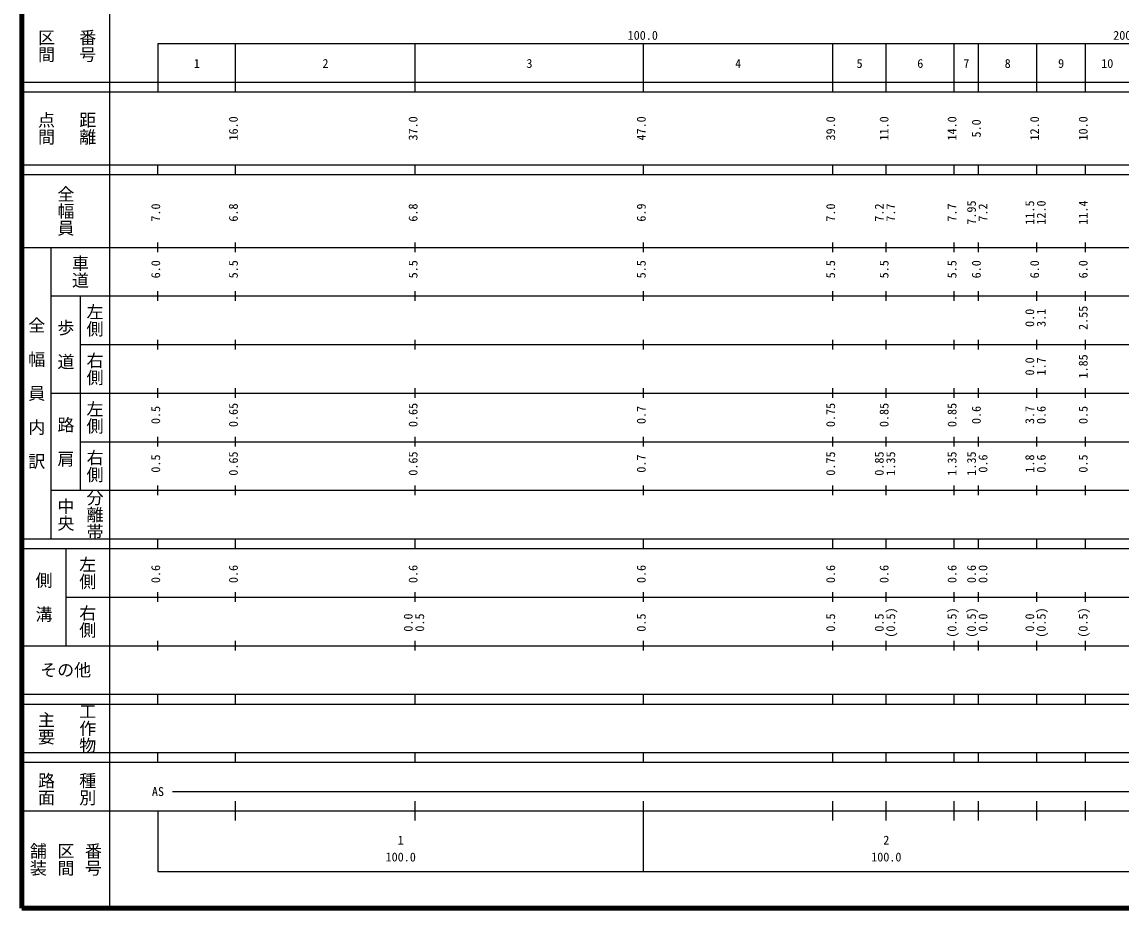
# Model space of a CAD drawing. Units: millimetres on the paper, enlarged 1000 times. Extents: x 40000 to 680000, y 20000 to 380000.
# Drawn here: x 40000 to 266336, y 20000 to 202409 of the extents above; entities that cross this region are included whole.
import ezdxf
from ezdxf.enums import TextEntityAlignment as Align

# ---------------------------------------------------------------- set-up
doc = ezdxf.new("R2010")
doc.units = ezdxf.units.MM
doc.header["$LTSCALE"] = 1000
doc.layers.add('M-TTL', color=2, linetype='Continuous', lineweight=140)
doc.layers.add('M-TTL-BAND', color=7, linetype='Continuous', lineweight=25)
doc.styles.add('@ＭＳ ゴシック', font='')
doc.styles.add('ＭＳ ゴシック', font='')
doc.styles.get('@ＭＳ ゴシック').set_extended_font_data('@MS Gothic')
doc.styles.get('ＭＳ ゴシック').set_extended_font_data('MS Gothic')

msp = doc.modelspace()

# ---------------------------------------------------------------- linework, layer by layer
at = {"layer": 'M-TTL'}
for p, q in [((40000, 380000), (40000, 20000)), ((40000, 20000), (680000, 20000))]:
    msp.add_line(p, q, dxfattribs=at)
at = {"layer": 'M-TTL-BAND'}
for p, q in [((58000, 370000), (58000, 20000)), ((68000, 198000), (579000, 198000)), ((68000, 198000), (68000, 188000)), ((84000, 188000), (84000, 198000)), ((121000, 188000), (121000, 198000)), ((168000, 188000), (168000, 198000)), ((207000, 188000), (207000, 198000)), ((218000, 188000), (218000, 198000)), ((232000, 188000), (232000, 198000)), ((237000, 188000), (237000, 198000)), ((249000, 188000), (249000, 198000)), ((259000, 188000), (259000, 198000)), ((40000, 190000), (579000, 190000)), ((40000, 188000), (579000, 188000)), ((40000, 173000), (579000, 173000)), ((68000, 171000), (68000, 173000)), ((84000, 171000), (84000, 173000)), ((121000, 171000), (121000, 173000)), ((168000, 171000), (168000, 173000)), ((207000, 171000), (207000, 173000)), ((218000, 171000), (218000, 173000)), ((232000, 171000), (232000, 173000)), ((237000, 171000), (237000, 173000)), ((249000, 171000), (249000, 173000)), ((259000, 171000), (259000, 173000)), ((40000, 171000), (579000, 171000)), ((68000, 155000), (68000, 157000)), ((84000, 155000), (84000, 157000)), ((121000, 155000), (121000, 157000)), ((168000, 155000), (168000, 157000)), ((207000, 155000), (207000, 157000)), ((218000, 155000), (218000, 157000)), ((232000, 155000), (232000, 157000)), ((237000, 155000), (237000, 157000)), ((249000, 155000), (249000, 157000)), ((259000, 155000), (259000, 157000)), ((40000, 156000), (579000, 156000)), ((46000, 96000), (46000, 156000)), ((46000, 146000), (579000, 146000)), ((52000, 146000), (52000, 106000)), ((68000, 145000), (68000, 147000)), ((84000, 145000), (84000, 147000)), ((121000, 145000), (121000, 147000)), ((168000, 145000), (168000, 147000)), ((207000, 145000), (207000, 147000)), ((218000, 145000), (218000, 147000)), ((232000, 145000), (232000, 147000)), ((237000, 145000), (237000, 147000)), ((249000, 145000), (249000, 147000)), ((259000, 145000), (259000, 147000)), ((52000, 136000), (579000, 136000)), ((68000, 135000), (68000, 137000)), ((84000, 135000), (84000, 137000)), ((121000, 135000), (121000, 137000)), ((168000, 135000), (168000, 137000)), ((207000, 135000), (207000, 137000)), ((218000, 135000), (218000, 137000)), ((232000, 135000), (232000, 137000)), ((237000, 135000), (237000, 137000)), ((249000, 135000), (249000, 137000)), ((259000, 135000), (259000, 137000)), ((68000, 125000), (68000, 127000)), ((84000, 125000), (84000, 127000)), ((121000, 125000), (121000, 127000)), ((168000, 125000), (168000, 127000)), ((207000, 125000), (207000, 127000)), ((218000, 125000), (218000, 127000)), ((232000, 125000), (232000, 127000)), ((237000, 125000), (237000, 127000)), ((249000, 125000), (249000, 127000)), ((259000, 125000), (259000, 127000)), ((46000, 126000), (579000, 126000)), ((52000, 116000), (579000, 116000)), ((68000, 115000), (68000, 117000)), ((84000, 115000), (84000, 117000)), ((121000, 115000), (121000, 117000)), ((168000, 115000), (168000, 117000)), ((207000, 115000), (207000, 117000)), ((218000, 115000), (218000, 117000)), ((232000, 115000), (232000, 117000)), ((237000, 115000), (237000, 117000)), ((249000, 115000), (249000, 117000)), ((259000, 115000), (259000, 117000)), ((68000, 105000), (68000, 107000)), ((84000, 105000), (84000, 107000)), ((121000, 105000), (121000, 107000)), ((168000, 105000), (168000, 107000)), ((207000, 105000), (207000, 107000)), ((218000, 105000), (218000, 107000)), ((232000, 105000), (232000, 107000)), ((237000, 105000), (237000, 107000)), ((249000, 105000), (249000, 107000)), ((259000, 105000), (259000, 107000)), ((46000, 106000), (579000, 106000)), ((40000, 96000), (579000, 96000)), ((68000, 94000), (68000, 96000)), ((84000, 94000), (84000, 96000)), ((121000, 94000), (121000, 96000)), ((168000, 94000), (168000, 96000)), ((207000, 94000), (207000, 96000)), ((218000, 94000), (218000, 96000)), ((232000, 94000), (232000, 96000)), ((237000, 94000), (237000, 96000)), ((249000, 94000), (249000, 96000)), ((259000, 94000), (259000, 96000)), ((40000, 94000), (579000, 94000)), ((49000, 94000), (49000, 74000)), ((49000, 84000), (579000, 84000)), ((68000, 83000), (68000, 85000)), ((84000, 83000), (84000, 85000)), ((121000, 83000), (121000, 85000)), ((168000, 83000), (168000, 85000)), ((207000, 83000), (207000, 85000)), ((218000, 83000), (218000, 85000)), ((232000, 83000), (232000, 85000)), ((237000, 83000), (237000, 85000)), ((249000, 83000), (249000, 85000)), ((259000, 83000), (259000, 85000)), ((68000, 73000), (68000, 75000)), ((84000, 73000), (84000, 75000)), ((121000, 73000), (121000, 75000)), ((168000, 73000), (168000, 75000)), ((207000, 73000), (207000, 75000)), ((218000, 73000), (218000, 75000)), ((232000, 73000), (232000, 75000)), ((237000, 73000), (237000, 75000)), ((249000, 73000), (249000, 75000)), ((259000, 73000), (259000, 75000)), ((40000, 74000), (579000, 74000)), ((40000, 64000), (579000, 64000)), ((68000, 62000), (68000, 64000)), ((84000, 62000), (84000, 64000)), ((121000, 62000), (121000, 64000)), ((168000, 62000), (168000, 64000)), ((207000, 62000), (207000, 64000)), ((218000, 62000), (218000, 64000)), ((232000, 62000), (232000, 64000)), ((237000, 62000), (237000, 64000)), ((249000, 62000), (249000, 64000)), ((259000, 62000), (259000, 64000)), ((40000, 62000), (579000, 62000)), ((40000, 52000), (579000, 52000)), ((40000, 50000), (579000, 50000)), ((68000, 50000), (68000, 52000)), ((84000, 50000), (84000, 52000)), ((121000, 50000), (121000, 52000)), ((168000, 50000), (168000, 52000)), ((207000, 50000), (207000, 52000)), ((218000, 50000), (218000, 52000)), ((232000, 50000), (232000, 52000)), ((237000, 50000), (237000, 52000)), ((249000, 50000), (249000, 52000)), ((259000, 50000), (259000, 52000)), ((71000, 44000), (565000, 44000)), ((84000, 38000), (84000, 42000)), ((121000, 38000), (121000, 42000)), ((168000, 27500), (168000, 42000)), ((207000, 38000), (207000, 42000)), ((218000, 38000), (218000, 42000)), ((232000, 38000), (232000, 42000)), ((237000, 38000), (237000, 42000)), ((249000, 38000), (249000, 42000)), ((259000, 38000), (259000, 42000)), ((40000, 40000), (579000, 40000)), ((68000, 40000), (68000, 27500)), ((68000, 27500), (579000, 27500))]:
    msp.add_line(p, q, dxfattribs=at)

# ---------------------------------------------------------------- texts
at = {"layer": 'M-TTL-BAND', "style": '@ＭＳ ゴシック'}
for s, p in [('区間', (45000, 197500)), ('番号', (53500, 197500)), ('点間', (45000, 180500)), ('距離', (53500, 180500)), ('全幅員', (49000, 163500)), ('車道', (52000, 151000)), ('左側', (55000, 141000)), ('全\u3000幅\u3000員\u3000内\u3000訳', (43000, 126000)), ('歩\u3000道', (49000, 136000)), ('右側', (55000, 131000)), ('左側', (55000, 121000)), ('路\u3000肩', (49000, 116000)), ('右側', (55000, 111000)), ('中央', (49000, 101000)), ('分離帯', (55000, 101000)), ('左側', (53500, 89000)), ('側\u3000溝', (44500, 84000)), ('右側', (53500, 79000)), ('工作物', (53500, 57000)), ('主要', (45000, 57000)), ('路面', (45000, 44500)), ('種別', (53500, 44500)), ('舗装', (43333, 30000)), ('区間', (49000, 30000)), ('番号', (54667, 30000))]:
    msp.add_text(s, height=2566, rotation=270, dxfattribs=at).set_placement(p, align=Align.MIDDLE_CENTER)
at = {"layer": 'M-TTL-BAND', "style": 'ＭＳ ゴシック'}
for s, p in [('100.0', (167844, 198195)), ('200.0', (267844, 198195)), ('1', (76000, 192405)), ('2', (102500, 192405)), ('3', (144500, 192405)), ('4', (187500, 192405)), ('5', (212500, 192405)), ('6', (225000, 192405)), ('7', (234500, 192405)), ('8', (243000, 192405)), ('9', (254000, 192405)), ('10', (263500, 192405)), ('AS', (68000, 42500)), ('1', (118000, 32523)), ('2', (218000, 32523)), ('100.0', (118000, 29033)), ('100.0', (218000, 29033))]:
    msp.add_text(s, height=1833, dxfattribs=at).set_placement(p, align=Align.BOTTOM_CENTER)
for s, p in [('16.0', (85000, 180500)), ('37.0', (122000, 180500)), ('47.0', (169000, 180500)), ('39.0', (208000, 180500)), ('11.0', (219000, 180500)), ('14.0', (233000, 180500)), ('5.0', (238000, 180500)), ('12.0', (250000, 180500)), ('10.0', (260000, 180500)), ('7.95', (237000, 163174)), ('11.5', (249000, 163174)), ('12.0', (251370, 163174)), ('11.4', (260000, 163174)), ('7.0', (69000, 163174)), ('6.8', (85000, 163174)), ('6.8', (122000, 163174)), ('6.9', (169000, 163174)), ('7.0', (208000, 163174)), ('7.2', (218000, 163174)), ('7.7', (220370, 163174)), ('7.7', (233000, 163174)), ('7.2', (239370, 163174)), ('6.0', (69000, 151500)), ('5.5', (85000, 151500)), ('5.5', (122000, 151500)), ('5.5', (169000, 151500)), ('5.5', (208000, 151500)), ('5.5', (219000, 151500)), ('5.5', (233000, 151500)), ('6.0', (238000, 151500)), ('6.0', (250000, 151500)), ('6.0', (260000, 151500)), ('0.0', (249000, 141500)), ('3.1', (251370, 141500)), ('2.55', (260000, 141500)), ('1.85', (260000, 131500)), ('0.0', (249000, 131500)), ('1.7', (251370, 131500)), ('0.5', (69000, 121500)), ('0.65', (85000, 121500)), ('0.65', (122000, 121500)), ('0.7', (169000, 121500)), ('0.75', (208000, 121500)), ('0.85', (219000, 121500)), ('0.85', (233000, 121500)), ('0.6', (238000, 121500)), ('3.7', (249000, 121500)), ('0.6', (251370, 121500)), ('0.5', (260000, 121500)), ('0.5', (69000, 111500)), ('0.65', (85000, 111500)), ('0.65', (122000, 111500)), ('0.7', (169000, 111500)), ('0.75', (208000, 111500)), ('0.85', (218000, 111500)), ('1.35', (220370, 111500)), ('1.35', (233000, 111500)), ('1.35', (237000, 111500)), ('0.6', (239370, 111500)), ('1.8', (249000, 111500)), ('0.6', (251370, 111500)), ('0.5', (260000, 111500)), ('0.6', (69000, 88764)), ('0.6', (85000, 88764)), ('0.6', (122000, 88764)), ('0.6', (169000, 88764)), ('0.6', (208000, 88764)), ('0.6', (219000, 88764)), ('0.6', (233000, 88764)), ('0.6', (237000, 88764)), ('0.0', (239370, 88764)), ('(0.5)', (220370, 78764)), ('(0.5)', (233000, 78764)), ('(0.5)', (237000, 78764)), ('(0.5)', (251370, 78764)), ('(0.5)', (260000, 78764)), ('0.0', (121000, 78764)), ('0.5', (123370, 78764)), ('0.5', (169000, 78764)), ('0.5', (208000, 78764)), ('0.5', (218000, 78764)), ('0.0', (239370, 78764)), ('0.0', (249000, 78764))]:
    msp.add_text(s, height=1833, rotation=90, dxfattribs=at).set_placement(p, align=Align.BOTTOM_CENTER)
msp.add_text('その他', height=2566, dxfattribs=at).set_placement((49000, 69000), align=Align.MIDDLE_CENTER)

doc.saveas('drawing.dxf')
